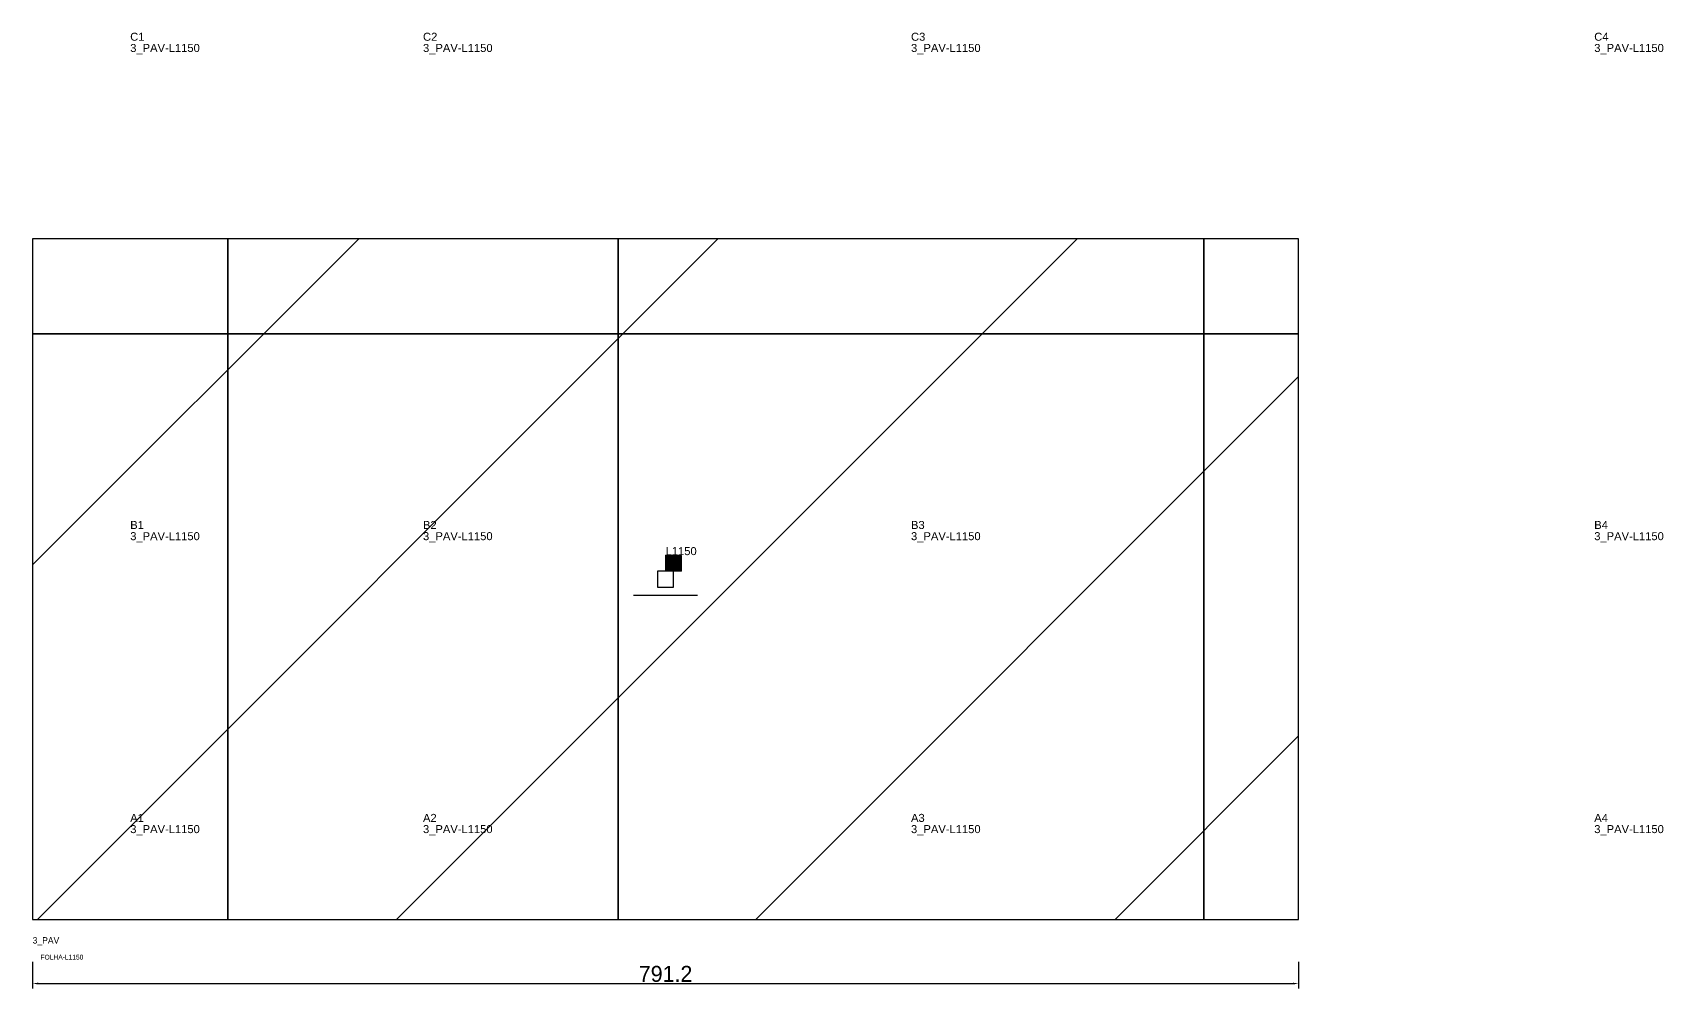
# Model space of a CAD drawing. Header units: metres. Extents: x 222 to 2461, y -267 to 330.
# Drawn here: x 222 to 1241, y -267 to 330 of the extents above; entities that cross this region are included whole.
import ezdxf

# ---------------------------------------------------------------- set-up
doc = ezdxf.new("R2010")
doc.units = ezdxf.units.M
for name, color, linetype in [('3', 3, 'CONTINUOUS'), ('AUX00', 7, 'CONTINUOUS'), ('COTA', 241, 'CONTINUOUS'), ('FOLHA', 255, 'CONTINUOUS'), ('Hachura', 251, 'CONTINUOUS'), ('NOMENCLATURA', 7, 'CONTINUOUS'), ('Nível', 160, 'CONTINUOUS'), ('Painéis', 200, 'CONTINUOUS'), ('Pilares', 5, 'CONTINUOUS'), ('REAPROVEITAMENTO', 251, 'CONTINUOUS'), ('SARR_2.2x7', 40, 'CONTINUOUS')]:
    doc.layers.add(name, color=color, linetype=linetype)
doc.styles.add('ARIAL', font='Arial.ttf')
doc.styles.add('STR_STANDARD', font='arial.ttf')
doc.dimstyles.new('EZ DXF', dxfattribs={"dimtxt": 10, "dimasz": 3.5, "dimexe": 3, "dimexo": 1.5, "dimgap": 1, "dimtad": 1, "dimdec": 1, "dimdsep": 46, "dimcen": 2.5, "dimazin": 3, "dimtfac": 1, "dimtmove": 0, "dimatfit": 3})

msp = doc.modelspace()

# ---------------------------------------------------------------- hatches: boundary and pattern name
at = {"layer": 'Hachura'}
h = msp.add_hatch(dxfattribs=at)
h.set_pattern_fill('ANSI31', scale=50)
h.paths.add_polyline_path([(222.2, -223.83), (1013.41, -223.83), (1013.41, 201.5), (222.2, 201.5)])
h = msp.add_hatch(dxfattribs=at)
h.set_pattern_fill('ANSI31', scale=50)
h.paths.add_polyline_path([(222.2, -223.83), (1013.41, -223.83), (1013.41, 201.5), (222.2, 201.5)])
at = {"layer": 'Reaproveitamento'}
h = msp.add_hatch(dxfattribs=at)
h.set_pattern_fill('SOLID')
h.paths.add_polyline_path([(617.805, -6.165), (627.805, -6.165), (627.805, 3.835), (617.805, 3.835)])
h = msp.add_hatch(dxfattribs=at)
h.set_pattern_fill('SOLID')
h.paths.add_polyline_path([(617.805, -6.165), (627.805, -6.165), (627.805, 3.835), (617.805, 3.835)])

# ---------------------------------------------------------------- linework, layer by layer
at = {"layer": '3'}
for points in [[(344.2, -223.83), (344.2, 201.5)], [(344.2, -223.83), (344.2, 201.5)], [(588.2, -223.83), (588.2, 201.5)], [(588.2, -223.83), (588.2, 201.5)], [(954.2, -223.83), (954.2, 201.5)], [(954.2, -223.83), (954.2, 201.5)], [(222.2, 142.17), (1013.41, 142.17)], [(222.2, 142.17), (1013.41, 142.17)]]:
    msp.add_lwpolyline(points, close=True, dxfattribs=at)
at = {"layer": 'Painéis', "color": 200}
for p, q in [((1013.41, 201.5), (222.2, 201.5)), ((222.2, 201.5), (222.2, -223.83)), ((1013.41, 201.5), (222.2, 201.5)), ((222.2, 201.5), (222.2, -223.83)), ((1013.41, -223.83), (1013.41, 201.5)), ((1013.41, -223.83), (1013.41, 201.5)), ((222.2, -223.83), (1013.41, -223.83)), ((222.2, -223.83), (1013.41, -223.83))]:
    msp.add_line(p, q, dxfattribs=at)
at = {"layer": 'Pilares'}
msp.add_lwpolyline([(612.805, -16.165), (622.805, -16.165), (622.805, -6.165), (612.805, -6.165)], close=True, dxfattribs=at)
msp.add_lwpolyline([(612.805, -16.165), (622.805, -16.165), (622.805, -6.165), (612.805, -6.165)], close=True, dxfattribs=at)
at = {"layer": 'SARR_2.2x7'}
msp.add_line((597.805, -21.165), (637.805, -21.165), dxfattribs=at)
msp.add_line((597.805, -21.165), (637.805, -21.165), dxfattribs=at)

# ---------------------------------------------------------------- texts
at = {"layer": '3', "style": 'STR_STANDARD'}
for s, p in [('C1', (283.2, 325.17)), ('C1', (283.2, 325.17)), ('C2', (466.2, 325.17)), ('C2', (466.2, 325.17)), ('C3', (771.2, 325.17)), ('C3', (771.2, 325.17)), ('C4', (1198.2, 325.17)), ('C4', (1198.2, 325.17)), ('B1', (283.2, 20.17)), ('B1', (283.2, 20.17)), ('B2', (466.2, 20.17)), ('B2', (466.2, 20.17)), ('B3', (771.2, 20.17)), ('B3', (771.2, 20.17)), ('B4', (1198.2, 20.17)), ('B4', (1198.2, 20.17)), ('A1', (283.2, -162.83)), ('A1', (283.2, -162.83)), ('A2', (466.2, -162.83)), ('A2', (466.2, -162.83)), ('A3', (771.2, -162.83)), ('A3', (771.2, -162.83)), ('A4', (1198.2, -162.83)), ('A4', (1198.2, -162.83))]:
    msp.add_text(s, height=5, dxfattribs=at).set_placement(p)
at = {"layer": 'AUX00', "style": 'STR_STANDARD'}
for p in [(283.2, 318.17), (283.2, 318.17), (466.2, 318.17), (466.2, 318.17), (771.2, 318.17), (771.2, 318.17), (1198.2, 318.17), (1198.2, 318.17), (283.2, 13.17), (283.2, 13.17), (466.2, 13.17), (466.2, 13.17), (771.2, 13.17), (771.2, 13.17), (1198.2, 13.17), (1198.2, 13.17), (283.2, -169.83), (283.2, -169.83), (466.2, -169.83), (466.2, -169.83), (771.2, -169.83), (771.2, -169.83), (1198.2, -169.83), (1198.2, -169.83)]:
    msp.add_text('3_PAV-L1150', height=5, dxfattribs=at).set_placement(p)
at = {"layer": 'FOLHA'}
msp.add_text('FOLHA-L1150', height=3, dxfattribs=at).set_placement((227.2, -248.83))
msp.add_text('FOLHA-L1150', height=3, dxfattribs=at).set_placement((227.2, -248.83))
at = {"layer": 'NOMENCLATURA', "insert": (617.805, 8.835), "char_height": 5, "attachment_point": 1, "style": 'ARIAL'}
msp.add_mtext('L1150', dxfattribs=at)
msp.add_mtext('L1150', dxfattribs=at)
at = {"layer": 'Nível'}
msp.add_text('3_PAV', height=4, dxfattribs=at).set_placement((222.2, -238.83))
msp.add_text('3_PAV', height=4, dxfattribs=at).set_placement((222.2, -238.83))

# ---------------------------------------------------------------- dimensions: what is measured, and where the dimension line sits
at = {"layer": 'COTA'}
msp.add_linear_dim(base=(222.2, -263.83), p1=(222.2, -248.83), p2=(1013.41, -248.83), dimstyle='EZ DXF', dxfattribs=at).render()
msp.add_linear_dim(base=(222.2, -263.83), p1=(222.2, -248.83), p2=(1013.41, -248.83), dimstyle='EZ DXF', dxfattribs=at).render()

doc.saveas('drawing.dxf')
